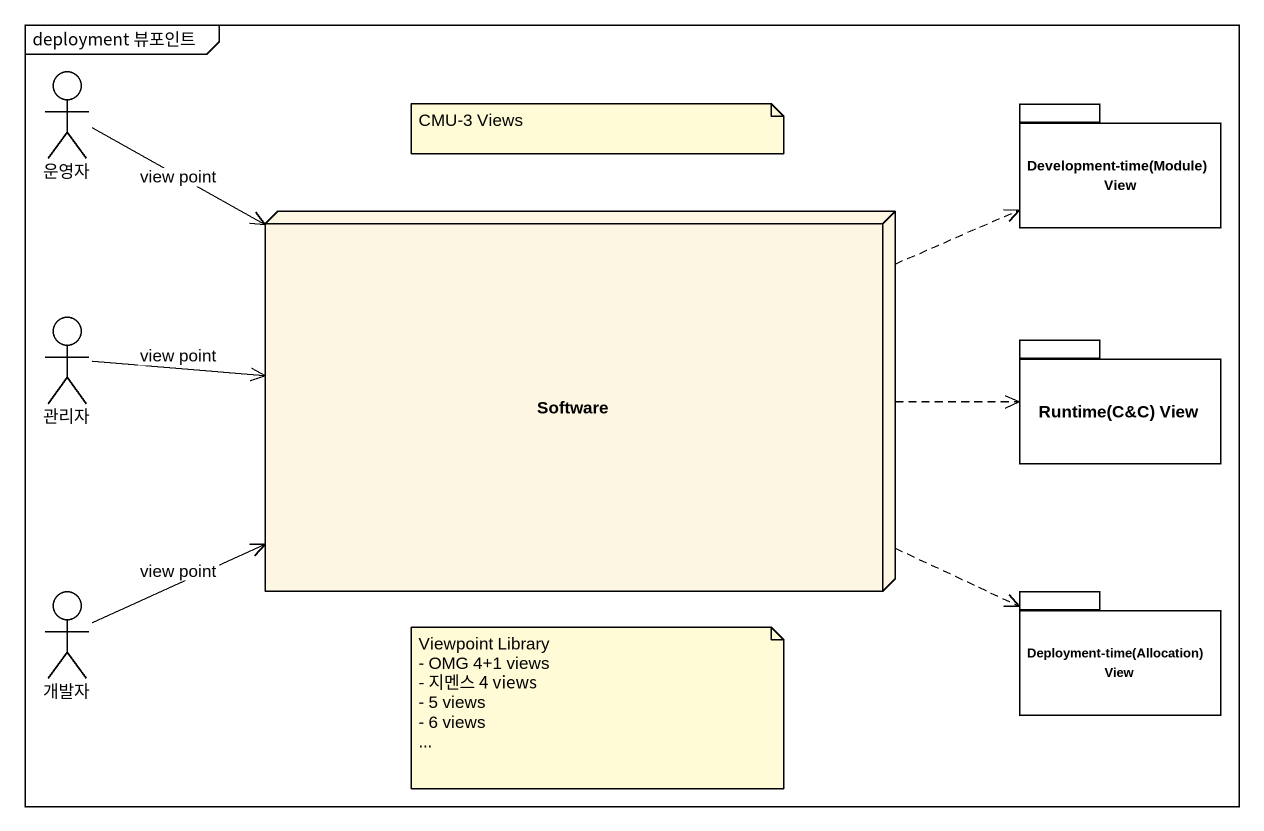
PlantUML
@startuml
mainframe deployment 뷰포인트
actor 운영자
package "Development-time(Module) View" as Development_time_Module_View {
}
node Software
actor 관리자
package "Runtime(C&C) View" as Runtime_C_C_View {
}
actor 개발자
package "Deployment-time(Allocation) View" as Deployment_time_Allocation {
}
운영자 -right-> Software : view point
Software .right.> Development_time_Module_View
Software .right.> Runtime_C_C_View
Software .right.> Deployment_time_Allocation
관리자 -right-> Software : view point
개발자 -right-> Software : view point
note as N1
  CMU-3 Views
end note
note as N2
  Viewpoint Library
  - OMG 4+1 views
  - 지멘스 4 views
  - 5 views
  - 6 views
  ~...
end note
@enduml
